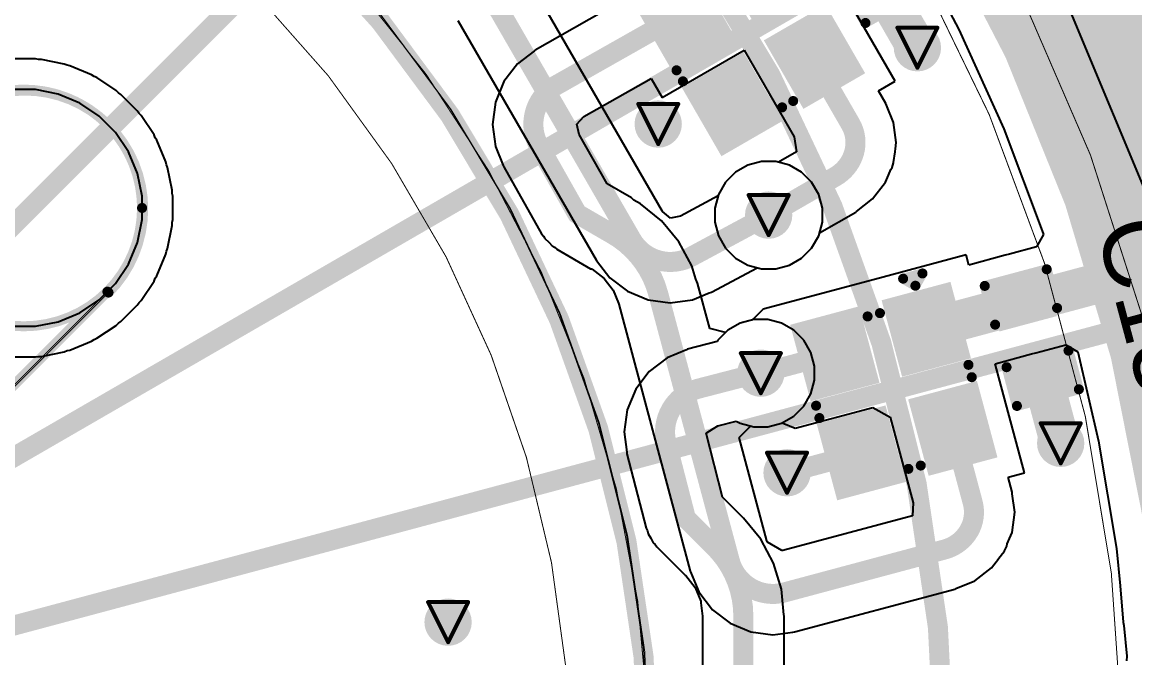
# Model space of a CAD drawing. Header units: inches. Extents: x -18 to 217, y -14 to 159.
# Drawn here: x 42.86 to 56.96, y 20.92 to 28.97 of the extents above; entities that cross this region are included whole.
import ezdxf

# ---------------------------------------------------------------- set-up
doc = ezdxf.new("R2010")
doc.units = ezdxf.units.IN
for name, color, linetype in [('Board Outline', 216, 'Continuous'), ('Bottom Layer', 5, 'Continuous'), ('Dimension', 6, 'Continuous'), ('Drill Drawing', 1, 'Continuous'), ('Fabrication', 76, 'Continuous'), ('Mechanical 4', 56, 'Continuous'), ('Multi-Layer', 9, 'Continuous'), ('Top Layer', 1, 'Continuous'), ('Top Overlay', 2, 'Continuous'), ('Top Paste', 8, 'Continuous'), ('Top Solder', 216, 'Continuous'), ('Via Holes', 16, 'Continuous')]:
    doc.layers.add(name, color=color, linetype=linetype)
doc.styles.add('Arial', font='', dxfattribs={"height": 0.2})
doc.styles.get('Arial').set_extended_font_data('Arial')

# ---------------------------------------------------------------- blocks, each defined once
blk = doc.blocks.new('SK6812_EC20_41')
at = {"layer": 'Top Layer'}
for points in [[(-1.04999917, 0.95000191), (-0.24999823, 0.95000191), (-0.24999823, 0.25000077), (-1.04999917, 0.25000077)], [(0.25000077, 0.95000191), (1.05000171, 0.95000191), (1.05000171, 0.25000077), (0.25000077, 0.25000077)], [(-1.04999917, -0.24999823), (-0.24999823, -0.24999823), (-0.24999823, -0.9499993699999999), (-1.04999917, -0.9499993699999999)], [(0.24999823, -0.24999823), (1.04999917, -0.24999823), (1.04999917, -0.9499993699999999), (0.24999823, -0.9499993699999999)]]:
    blk.add_hatch(color=1, dxfattribs=at).paths.add_polyline_path(points)
at = {"layer": 'Top Paste'}
for points in [[(-1.04999917, 0.95000191), (-0.24999823, 0.95000191), (-0.24999823, 0.25000077), (-1.04999917, 0.25000077)], [(0.25000077, 0.95000191), (1.05000171, 0.95000191), (1.05000171, 0.25000077), (0.25000077, 0.25000077)], [(-1.04999917, -0.24999823), (-0.24999823, -0.24999823), (-0.24999823, -0.9499993699999999), (-1.04999917, -0.9499993699999999)], [(0.24999823, -0.24999823), (1.04999917, -0.24999823), (1.04999917, -0.9499993699999999), (0.24999823, -0.9499993699999999)]]:
    blk.add_hatch(color=8, dxfattribs=at).paths.add_polyline_path(points)
at = {"layer": 'Top Solder'}
for points in [[(-1.15159917, 1.05160191), (-0.14839823, 1.05160191), (-0.14839823, 0.14840077), (-1.15159917, 0.14840077)], [(0.14840077, 1.05160191), (1.15160171, 1.05160191), (1.15160171, 0.14840077), (0.14840077, 0.14840077)], [(-1.15159917, -0.14839823), (-0.14839823, -0.14839823), (-0.14839823, -1.05159937), (-1.15159917, -1.05159937)], [(0.14839823, -0.14839823), (1.15159917, -0.14839823), (1.15159917, -1.05159937), (0.14839823, -1.05159937)]]:
    blk.add_hatch(color=216, dxfattribs=at).paths.add_polyline_path(points)
at = {"layer": 'Top Overlay', "const_width": 0.127}
for points in [[(0.0762, 1.00000562), (-0.085598, 1.00000054)], [(-0.99999546, 0.0762), (-1.00000054, -0.08560054)], [(0.999998, 0.0762), (0.999998, -0.08560308)], [(1.3462, -0.4826), (1.2192, -0.6096)], [(1.3462, -0.4826), (1.3462, -0.7366)], [(1.2192, -0.6096), (1.3462, -0.7366)], [(0.0762, -0.999998), (-0.08560308, -0.999998)]]:
    blk.add_lwpolyline(points, dxfattribs=at)
at = {"layer": 'Top Overlay', "const_width": 0.0635}
for points in [[(-0.117348, 1.00000054, 1), (-0.053848, 1.00000054, 1)], [(0.04445, 1.00000562, 1), (0.10795, 1.00000562, 1)], [(-1.03174546, 0.0762, 1), (-0.9682454599999999, 0.0762, 1)], [(0.968248, 0.0762, 1), (1.031748, 0.0762, 1)], [(-1.03175054, -0.08560054, 1), (-0.9682505399999999, -0.08560054, 1)], [(0.968248, -0.08560308, 1), (1.031748, -0.08560308, 1)], [(1.31445, -0.4826, 1), (1.37795, -0.4826, 1)], [(1.31445, -0.4826, 1), (1.37795, -0.4826, 1)], [(1.18745, -0.6096, 1), (1.25095, -0.6096, 1)], [(1.18745, -0.6096, 1), (1.25095, -0.6096, 1)], [(1.31445, -0.7366, 1), (1.37795, -0.7366, 1)], [(1.31445, -0.7366, 1), (1.37795, -0.7366, 1)], [(-0.11735308, -0.999998, 1), (-0.05385308, -0.999998, 1)], [(0.04445, -0.999998, 1), (0.10795, -0.999998, 1)]]:
    blk.add_lwpolyline(points, format="xyb", close=True, dxfattribs=at)
blk = doc.blocks.new('SK6812_EC20_42')
at = {"layer": 'Top Layer'}
for points in [[(-1.04999917, 0.95000191), (-0.24999823, 0.95000191), (-0.24999823, 0.25000077), (-1.04999917, 0.25000077)], [(0.25000077, 0.9499993699999999), (1.05000171, 0.9499993699999999), (1.05000171, 0.24999823), (0.25000077, 0.24999823)], [(-1.04999917, -0.24999823), (-0.24999823, -0.24999823), (-0.24999823, -0.9499993699999999), (-1.04999917, -0.9499993699999999)], [(0.25000077, -0.24999823), (1.05000171, -0.24999823), (1.05000171, -0.9499993699999999), (0.25000077, -0.9499993699999999)]]:
    blk.add_hatch(color=1, dxfattribs=at).paths.add_polyline_path(points)
at = {"layer": 'Top Paste'}
for points in [[(-1.04999917, 0.95000191), (-0.24999823, 0.95000191), (-0.24999823, 0.25000077), (-1.04999917, 0.25000077)], [(0.25000077, 0.9499993699999999), (1.05000171, 0.9499993699999999), (1.05000171, 0.24999823), (0.25000077, 0.24999823)], [(-1.04999917, -0.24999823), (-0.24999823, -0.24999823), (-0.24999823, -0.9499993699999999), (-1.04999917, -0.9499993699999999)], [(0.25000077, -0.24999823), (1.05000171, -0.24999823), (1.05000171, -0.9499993699999999), (0.25000077, -0.9499993699999999)]]:
    blk.add_hatch(color=8, dxfattribs=at).paths.add_polyline_path(points)
at = {"layer": 'Top Solder'}
for points in [[(-1.15159917, 1.05160191), (-0.14839823, 1.05160191), (-0.14839823, 0.14840077), (-1.15159917, 0.14840077)], [(0.14840077, 1.05159937), (1.15160171, 1.05159937), (1.15160171, 0.14839823), (0.14840077, 0.14839823)], [(-1.15159917, -0.14839823), (-0.14839823, -0.14839823), (-0.14839823, -1.05159937), (-1.15159917, -1.05159937)], [(0.14840077, -0.14839823), (1.15160171, -0.14839823), (1.15160171, -1.05159937), (0.14840077, -1.05159937)]]:
    blk.add_hatch(color=216, dxfattribs=at).paths.add_polyline_path(points)
at = {"layer": 'Top Overlay', "const_width": 0.127}
for points in [[(0.0762, 1.00000054), (-0.085598, 1.00000054)], [(-0.999998, 0.0762), (-0.999998, -0.08560054)], [(0.999998, 0.0762), (0.999998, -0.08560054)], [(1.3462, -0.4826), (1.2192, -0.6096)], [(1.3462, -0.4826), (1.3462, -0.7365974599999999)], [(1.2192, -0.6096), (1.3462, -0.7365974599999999)], [(0.0762, -0.999998), (-0.08560054, -0.999998)]]:
    blk.add_lwpolyline(points, dxfattribs=at)
at = {"layer": 'Top Overlay', "const_width": 0.0635}
for points in [[(-0.117348, 1.00000054, 1), (-0.053848, 1.00000054, 1)], [(0.04445, 1.00000054, 1), (0.10795, 1.00000054, 1)], [(-1.031748, 0.0762, 1), (-0.968248, 0.0762, 1)], [(0.968248, 0.0762, 1), (1.031748, 0.0762, 1)], [(-1.031748, -0.08560054, 1), (-0.968248, -0.08560054, 1)], [(0.968248, -0.08560054, 1), (1.031748, -0.08560054, 1)], [(1.31445, -0.4826, 1), (1.37795, -0.4826, 1)], [(1.31445, -0.4826, 1), (1.37795, -0.4826, 1)], [(1.18745, -0.6096, 1), (1.25095, -0.6096, 1)], [(1.18745, -0.6096, 1), (1.25095, -0.6096, 1)], [(1.31445, -0.7365974599999999, 1), (1.37795, -0.7365974599999999, 1)], [(1.31445, -0.7365974599999999, 1), (1.37795, -0.7365974599999999, 1)], [(-0.11735054, -0.999998, 1), (-0.05385054, -0.999998, 1)], [(0.04445, -0.999998, 1), (0.10795, -0.999998, 1)]]:
    blk.add_lwpolyline(points, format="xyb", close=True, dxfattribs=at)
blk = doc.blocks.new('C___0402_79')
at = {"layer": 'Top Layer'}
for points in [[(-0.6985050799999999, -0.31749746), (-0.6985050799999999, 0.31750254), (-0.2413050799999999, 0.31750254), (-0.24130508, -0.31749746)], [(0.24129746, -0.3175), (0.24129746, 0.3175), (0.69849746, 0.3175), (0.69849746, -0.3175)]]:
    blk.add_hatch(color=1, dxfattribs=at).paths.add_polyline_path(points)
at = {"layer": 'Top Paste'}
for points in [[(-0.6985050799999999, -0.31749746), (-0.6985050799999999, 0.31750254), (-0.2413050799999999, 0.31750254), (-0.24130508, -0.31749746)], [(0.24129746, -0.3175), (0.24129746, 0.3175), (0.69849746, 0.3175), (0.69849746, -0.3175)]]:
    blk.add_hatch(color=8, dxfattribs=at).paths.add_polyline_path(points)
at = {"layer": 'Top Solder'}
for points in [[(-0.75850496, -0.37749734), (-0.75850496, 0.37750242), (-0.1813051999999999, 0.37750242), (-0.1813052, -0.37749734)], [(0.18129758, -0.37749988), (0.18129758, 0.37749988), (0.7584973399999999, 0.37749988), (0.7584973399999999, -0.37749988)]]:
    blk.add_hatch(color=216, dxfattribs=at).paths.add_polyline_path(points)
at = {"layer": 'Top Overlay', "const_width": 0.127}
for points in [[(-0.78740254, 0.40640508), (-0.78740254, -0.4064)], [(-0.27940508, 0.40640254), (-0.78740254, 0.40640508)], [(0.78739746, 0.4064), (0.27939746, 0.40640254)], [(0.78739746, 0.4064), (0.78739492, -0.4064)], [(-0.2794, -0.40640254), (-0.78740254, -0.4064)], [(0.78739492, -0.4064), (0.27940254, -0.4064)]]:
    blk.add_lwpolyline(points, dxfattribs=at)
at = {"layer": 'Top Overlay', "const_width": 0.0635}
for points in [[(-0.8191525399999998, 0.40640508, 1), (-0.75565254, 0.40640508, 1)], [(-0.8191525399999998, 0.40640508, 1), (-0.75565254, 0.40640508, 1)], [(-0.31115508, 0.40640254, 1), (-0.24765508, 0.40640254, 1)], [(0.24764746, 0.40640254, 1), (0.31114746, 0.40640254, 1)], [(0.7556474599999999, 0.4064, 1), (0.8191474599999999, 0.4064, 1)], [(0.7556474599999999, 0.4064, 1), (0.8191474599999999, 0.4064, 1)], [(-0.8191525399999998, -0.4064, 1), (-0.75565254, -0.4064, 1)], [(-0.8191525399999998, -0.4064, 1), (-0.75565254, -0.4064, 1)], [(-0.31115, -0.40640254, 1), (-0.24765, -0.40640254, 1)], [(0.24765254, -0.4064, 1), (0.31115254, -0.4064, 1)], [(0.7556449199999999, -0.4064, 1), (0.81914492, -0.4064, 1)], [(0.7556449199999999, -0.4064, 1), (0.81914492, -0.4064, 1)]]:
    blk.add_lwpolyline(points, format="xyb", close=True, dxfattribs=at)
blk = doc.blocks.new('C___0402_80')
at = {"layer": 'Top Layer'}
for points in [[(-0.6985, -0.3175), (-0.6985, 0.3175), (-0.2412999999999999, 0.3175), (-0.2413, -0.3175)], [(0.2412999999999999, -0.3175), (0.2413, 0.3175), (0.6985, 0.3175), (0.6985, -0.3175)]]:
    blk.add_hatch(color=1, dxfattribs=at).paths.add_polyline_path(points)
at = {"layer": 'Top Paste'}
for points in [[(-0.6985, -0.3175), (-0.6985, 0.3175), (-0.2412999999999999, 0.3175), (-0.2413, -0.3175)], [(0.2412999999999999, -0.3175), (0.2413, 0.3175), (0.6985, 0.3175), (0.6985, -0.3175)]]:
    blk.add_hatch(color=8, dxfattribs=at).paths.add_polyline_path(points)
at = {"layer": 'Top Solder'}
for points in [[(-0.7584998799999999, -0.37749988), (-0.7584998799999999, 0.37749988), (-0.18130012, 0.37749988), (-0.18130012, -0.37749988)], [(0.18130012, -0.37749988), (0.18130012, 0.37749988), (0.7584998799999999, 0.37749988), (0.7584998799999999, -0.37749988)]]:
    blk.add_hatch(color=216, dxfattribs=at).paths.add_polyline_path(points)
at = {"layer": 'Top Overlay', "const_width": 0.127}
for points in [[(-0.78739492, 0.40640254), (-0.78740254, -0.40640508)], [(-0.2794, 0.40639746), (-0.78739492, 0.40640254)], [(0.7874, 0.40639492), (0.27939746, 0.40639492)], [(0.7874, 0.40639492), (0.7874, -0.4064)], [(-0.27940254, -0.40640254), (-0.78740254, -0.40640508)], [(0.7874, -0.4064), (0.27940254, -0.40640254)]]:
    blk.add_lwpolyline(points, dxfattribs=at)
at = {"layer": 'Top Overlay', "const_width": 0.0635}
for points in [[(-0.81914492, 0.40640254, 1), (-0.7556449199999999, 0.40640254, 1)], [(-0.81914492, 0.40640254, 1), (-0.7556449199999999, 0.40640254, 1)], [(-0.31115, 0.40639746, 1), (-0.24765, 0.40639746, 1)], [(0.24764746, 0.40639492, 1), (0.31114746, 0.40639492, 1)], [(0.7556499999999999, 0.40639492, 1), (0.8191499999999999, 0.40639492, 1)], [(0.7556499999999999, 0.40639492, 1), (0.8191499999999999, 0.40639492, 1)], [(-0.8191525399999998, -0.40640508, 1), (-0.75565254, -0.40640508, 1)], [(-0.8191525399999998, -0.40640508, 1), (-0.75565254, -0.40640508, 1)], [(-0.31115254, -0.40640254, 1), (-0.24765254, -0.40640254, 1)], [(0.24765254, -0.40640254, 1), (0.31115254, -0.40640254, 1)], [(0.7556499999999999, -0.4064, 1), (0.8191499999999999, -0.4064, 1)], [(0.7556499999999999, -0.4064, 1), (0.8191499999999999, -0.4064, 1)]]:
    blk.add_lwpolyline(points, format="xyb", close=True, dxfattribs=at)

msp = doc.modelspace()

# ---------------------------------------------------------------- hatches: boundary and pattern name
at = {"layer": 'Bottom Layer'}
h = msp.add_hatch(color=5, dxfattribs=at)
edge = h.paths.add_edge_path()
edge.add_arc((54.21000333999999, 28.65172578), 0.2999994, 0, 360)
h = msp.add_hatch(color=5, dxfattribs=at)
edge = h.paths.add_edge_path()
edge.add_arc((50.92434824, 27.68463348), 0.2999994, 0, 360)
h = msp.add_hatch(color=5, dxfattribs=at)
edge = h.paths.add_edge_path()
edge.add_arc((52.32421081999999, 26.53035588), 0.2999994, 0, 360)
h = msp.add_hatch(color=5, dxfattribs=at)
edge = h.paths.add_edge_path()
edge.add_arc((52.22527528, 24.526875), 0.2999994, 0, 360)
h = msp.add_hatch(color=5, dxfattribs=at)
edge = h.paths.add_edge_path()
edge.add_arc((56.02609571999999, 23.63796898), 0.2999994, 0, 360)
h = msp.add_hatch(color=5, dxfattribs=at)
edge = h.paths.add_edge_path()
edge.add_arc((52.5576419, 23.2644061), 0.2999994, 0, 360)
h = msp.add_hatch(color=5, dxfattribs=at)
edge = h.paths.add_edge_path()
edge.add_arc((48.26100076, 21.37123742), 0.2999994, 0, 360)
at = {"layer": 'Top Layer'}
h = msp.add_hatch(color=1, dxfattribs=at)
edge = h.paths.add_edge_path()
edge.add_arc((54.21000333999999, 28.65172578), 0.2999994, 0, 360)
h = msp.add_hatch(color=1, dxfattribs=at)
edge = h.paths.add_edge_path()
edge.add_arc((50.92434824, 27.68463348), 0.2999994, 0, 360)
h = msp.add_hatch(color=1, dxfattribs=at)
edge = h.paths.add_edge_path()
edge.add_arc((52.32421081999999, 26.53035588), 0.2999994, 0, 360)
h = msp.add_hatch(color=1, dxfattribs=at)
edge = h.paths.add_edge_path()
edge.add_arc((52.22527528, 24.526875), 0.2999994, 0, 360)
h = msp.add_hatch(color=1, dxfattribs=at)
edge = h.paths.add_edge_path()
edge.add_arc((56.02609571999999, 23.63796898), 0.2999994, 0, 360)
h = msp.add_hatch(color=1, dxfattribs=at)
edge = h.paths.add_edge_path()
edge.add_arc((52.5576419, 23.2644061), 0.2999994, 0, 360)
h = msp.add_hatch(color=1, dxfattribs=at)
edge = h.paths.add_edge_path()
edge.add_arc((48.26100076, 21.37123742), 0.2999994, 0, 360)
at = {"layer": 'Via Holes'}
h = msp.add_hatch(color=7, dxfattribs=at)
edge = h.paths.add_edge_path()
edge.add_arc((54.21000333999999, 28.65172578), 0.1499997, 0, 360)
h = msp.add_hatch(color=7, dxfattribs=at)
edge = h.paths.add_edge_path()
edge.add_arc((50.92434824, 27.68463348), 0.1499997, 0, 360)
h = msp.add_hatch(color=7, dxfattribs=at)
edge = h.paths.add_edge_path()
edge.add_arc((52.32421081999999, 26.53035588), 0.1499997, 0, 360)
h = msp.add_hatch(color=7, dxfattribs=at)
edge = h.paths.add_edge_path()
edge.add_arc((52.22527528, 24.526875), 0.1499997, 0, 360)
h = msp.add_hatch(color=7, dxfattribs=at)
edge = h.paths.add_edge_path()
edge.add_arc((56.02609571999999, 23.63796898), 0.1499997, 0, 360)
h = msp.add_hatch(color=7, dxfattribs=at)
edge = h.paths.add_edge_path()
edge.add_arc((52.5576419, 23.2644061), 0.1499997, 0, 360)
h = msp.add_hatch(color=7, dxfattribs=at)
edge = h.paths.add_edge_path()
edge.add_arc((48.26100076, 21.37123742), 0.1499997, 0, 360)

# ---------------------------------------------------------------- linework, layer by layer
at = {"layer": 'Board Outline'}
for points, const_width in [([(44.38207277999999, 26.62102118, 1), (41.38207369999999, 26.62102118, 1)], 0.127), ([(44.35032278, 26.62102118, 1), (44.41382278, 26.62102118, 1)], 0.0635)]:
    msp.add_lwpolyline(points, format="xyb", close=True, dxfattribs=dict(at, const_width=const_width))
at = {"layer": 'Bottom Layer'}
for p, q in [((50.9787398, 26.57708934), (49.28217982, 29.51561026)), ((48.38506198, 28.99765854), (50.13777882, 25.9618734)), ((43.0298098, 28.50948578), (42.73433413999999, 28.50948578)), ((43.0673383, 28.50202072), (43.0298098, 28.50948578)), ((43.10559832, 28.50202072), (43.0673383, 28.50202072)), ((43.395392, 28.44437542), (43.10559832, 28.50202072)), ((43.43073864, 28.42973486), (43.395392, 28.44437542)), ((43.4682646, 28.4222698), (43.43073864, 28.42973486)), ((43.74124602, 28.30919662), (43.4682646, 28.4222698)), ((43.77305952, 28.28793936), (43.74124602, 28.30919662)), ((43.80840616, 28.2732988), (43.77305952, 28.28793936)), ((44.05408512, 28.10914113999999), (43.80840616, 28.2732988)), ((44.08113866, 28.0820876), (44.05408512, 28.10914113999999)), ((44.11295215999999, 28.06083034), (44.08113866, 28.0820876)), ((44.32188494, 27.8519001), (44.11295215999999, 28.06083034)), ((44.34314474, 27.82008152), (44.32188494, 27.8519001)), ((44.3701932, 27.79303306), (44.34314474, 27.82008152)), ((44.53435086, 27.5473541), (44.3701932, 27.79303306)), ((44.54899142, 27.51200746), (44.53435086, 27.5473541)), ((44.57024867999999, 27.48019396), (44.54899142, 27.51200746)), ((44.68332186, 27.20721254), (44.57024867999999, 27.48019396)), ((44.69078438, 27.16969166), (44.68332186, 27.20721254)), ((44.70542748, 27.13434248), (44.69078438, 27.16969166)), ((44.76307278, 26.84454626), (44.70542748, 27.13434248)), ((52.06135384, 27.16494694), (51.90606585999999, 27.07529256)), ((52.23455644, 27.21135528), (52.06135384, 27.16494694)), ((52.4138652, 27.21135528), (52.23455644, 27.21135528)), ((52.5870678, 27.16494694), (52.4138652, 27.21135528)), ((52.74235577999999, 27.07529256), (52.5870678, 27.16494694)), ((51.77927413999999, 26.94850084), (51.68961976, 26.79321286)), ((51.90606585999999, 27.07529256), (51.77927413999999, 26.94850084)), ((52.8691475, 26.94850084), (52.74235577999999, 27.07529256)), ((52.95880188, 26.79321286), (52.8691475, 26.94850084)), ((44.76307278, 26.80628624), (44.76307278, 26.84454626)), ((44.77053784, 26.76875774), (44.76307278, 26.80628624)), ((44.77053784, 26.47328208), (44.77053784, 26.76875774)), ((51.6846566, 26.77469118), (51.20657272, 26.51780066)), ((51.68961976, 26.79321286), (51.6846566, 26.77469118)), ((53.00521022, 26.62001026), (52.95880188, 26.79321286)), ((51.08152344, 26.49015276), (50.9787398, 26.57708934)), ((51.20657272, 26.51780066), (51.08152344, 26.49015276)), ((53.00521022, 26.4407015), (53.00521022, 26.62001026)), ((44.70542748, 26.10769988), (44.76307278, 26.39749356)), ((44.76307278, 26.43575358), (44.77053784, 26.47328208)), ((44.76307278, 26.39749356), (44.76307278, 26.43575358)), ((52.95880188, 26.2674989), (53.00521022, 26.4407015)), ((52.8691475, 26.11221092), (52.95880188, 26.2674989)), ((44.69078692, 26.07235323999999), (44.70542748, 26.10769988)), ((52.74235577999999, 25.9854192), (52.8691475, 26.11221092)), ((44.57024867999999, 25.76184586), (44.68332186, 26.03482728)), ((44.68332186, 26.03482728), (44.69078692, 26.07235323999999)), ((50.13777882, 25.9618734), (50.1434862, 25.95536591999999)), ((50.1434862, 25.95536591999999), (50.31102206, 25.73703006)), ((52.5870678, 25.89576482), (52.74235577999999, 25.9854192)), ((51.60044036, 25.55345918), (52.17887964000001, 25.8642739)), ((52.17887964000001, 25.8642739), (52.23455644, 25.84935648)), ((52.23455644, 25.84935648), (52.4138652, 25.84935648)), ((52.4138652, 25.84935648), (52.5870678, 25.89576482)), ((44.3701932, 25.44900676), (44.53435086, 25.69468572)), ((44.53435086, 25.69468572), (44.54899142, 25.73003236)), ((44.54899142, 25.73003236), (44.57024867999999, 25.76184586)), ((50.31102206, 25.73703006), (50.53551742, 25.56476726)), ((50.53551742, 25.56476726), (50.79694946, 25.4564769)), ((51.3580507, 25.4564769), (51.5688961, 25.5438148)), ((51.5688961, 25.5438148), (51.60044036, 25.55345918)), ((44.11295215999999, 25.18120694), (44.3218824, 25.39013972)), ((44.3218824, 25.39013972), (44.34313966, 25.42195322)), ((44.34313966, 25.42195322), (44.3701932, 25.44900676)), ((50.79694946, 25.4564769), (51.07750007999999, 25.41954276)), ((51.07750007999999, 25.41954276), (51.3580507, 25.4564769)), ((43.80840616, 24.96874102), (44.05408512, 25.13289868)), ((44.05408512, 25.13289868), (44.08113357999999, 25.15994714)), ((44.08113357999999, 25.15994714), (44.11295215999999, 25.18120694)), ((51.9624183, 25.16146606), (51.80713032, 25.07181168)), ((52.13562089999999, 25.2078744), (51.9624183, 25.16146606)), ((52.31492966, 25.2078744), (52.13562089999999, 25.2078744)), ((52.48813226, 25.16146606), (52.31492966, 25.2078744)), ((52.64342024, 25.07181168), (52.48813226, 25.16146606)), ((43.77305952, 24.95410046), (43.80840616, 24.96874102)), ((51.80713032, 25.07181168), (51.6803386, 24.94501996)), ((52.77021196, 24.94501996), (52.64342024, 25.07181168)), ((43.4307361, 24.81230496), (43.4682646, 24.81977002)), ((43.4682646, 24.81977002), (43.74124602, 24.9328432)), ((43.74124602, 24.9328432), (43.77305952, 24.95410046)), ((51.28489616, 24.82494908), (51.03631144, 24.72198256)), ((51.29611534, 24.83035928), (51.28489616, 24.82494908)), ((51.66996524, 24.927052), (51.29611534, 24.83035928)), ((51.6803386, 24.94501996), (51.66996524, 24.927052)), ((52.85986634, 24.78973198), (52.77021196, 24.94501996)), ((42.73433413999999, 24.73255658), (43.0298098, 24.73255658)), ((43.0298098, 24.73255658), (43.0673383, 24.74002164)), ((43.0673383, 24.74002164), (43.10559324, 24.74002164)), ((43.10559324, 24.74002164), (43.39538946, 24.7976644)), ((43.39538946, 24.7976644), (43.4307361, 24.81230496)), ((51.03631144, 24.72198256), (50.81159256, 24.54954958)), ((52.90627468, 24.61652938), (52.85986634, 24.78973198)), ((50.81159256, 24.54954958), (50.63915958, 24.3248307)), ((52.90627468, 24.43722062), (52.90627468, 24.61652938)), ((52.85986634, 24.26401802), (52.90627468, 24.43722062)), ((50.63915958, 24.3248307), (50.53076507999999, 24.06313958)), ((52.77021196, 24.10873004), (52.85986634, 24.26401802)), ((50.53076507999999, 24.06313958), (50.49379284, 23.78230956)), ((52.48813226, 23.89228394), (52.64342024, 23.98193832)), ((52.64342024, 23.98193832), (52.77021196, 24.10873004)), ((51.62651346, 23.82657414), (51.682269, 23.86024184)), ((51.682269, 23.86024184), (51.91407447999999, 23.920196)), ((51.91407447999999, 23.920196), (51.9624183, 23.89228394)), ((51.9624183, 23.89228394), (52.13562089999999, 23.8458756)), ((52.13562089999999, 23.8458756), (52.31492966, 23.8458756)), ((52.31492966, 23.8458756), (52.48813226, 23.89228394)), ((50.49379284, 23.78230956), (50.52768914, 23.524845)), ((51.53176129999999, 23.76549476), (51.62651346, 23.82657414)), ((51.74052644, 22.95643364), (51.53176129999999, 23.76549476)), ((50.52768914, 23.524845), (50.52871022, 23.50667638)), ((50.52871022, 23.50667638), (50.7727966, 22.56073974)), ((51.99051324, 22.70643414), (51.74052644, 22.95643364)), ((51.99717058, 22.69646972), (51.99051324, 22.70643414)), ((52.00546876, 22.68965998), (51.99717058, 22.69646972)), ((52.22391638, 22.42347814), (52.00546876, 22.68965998)), ((50.7727966, 22.56073974), (50.78866144, 22.52780356)), ((50.78866144, 22.52780356), (50.79579122, 22.49195146)), ((50.79579122, 22.49195146), (50.83212083999999, 22.43757514)), ((50.83212083999999, 22.43757514), (50.86049772000001, 22.37866492)), ((52.38624015999999, 22.11979574), (52.22391638, 22.42347814)), ((50.86049772000001, 22.37866492), (50.88775446, 22.3543114)), ((50.88775446, 22.3543114), (50.9080643, 22.32391268)), ((50.9080643, 22.32391268), (51.25799755999999, 21.97396164)), ((52.48619678, 21.790279), (52.38624015999999, 22.11979574)), ((51.25799755999999, 21.97396164), (51.26691803999999, 21.96800026)), ((51.26691803999999, 21.96800026), (51.27647605999999, 21.96066728)), ((51.27647605999999, 21.96066728), (51.39178697999999, 21.81039326)), ((51.39178697999999, 21.81039326), (51.46427349999999, 21.63539234)), ((52.51848271999999, 21.46247422), (52.48619678, 21.790279)), ((51.46427349999999, 21.63539234), (51.46662554, 21.61752344)), ((51.46662554, 21.61752344), (51.48553838, 21.44758728)), ((51.48553838, 21.44758728), (51.48554092, 21.2698457)), ((52.52144436, 21.44758474), (52.51848271999999, 21.46247422)), ((52.52143928, 18.11909508), (52.52144436, 21.44758474)), ((51.48554092, 21.2698457), (51.48553583999999, 17.94216884))]:
    msp.add_line(p, q, dxfattribs=at)
at = {"layer": 'Bottom Layer', "const_width": 0.254}
for points in [[(48.8336209, 29.2566344), (50.58633774, 26.22084926)], [(51.35527702, 26.0097143), (52.32421081999999, 26.53035588)], [(51.42581028, 24.3289074), (52.22314167999999, 24.53513)], [(51.03023576, 23.63608684), (51.27432214, 22.6901502)], [(51.27432214, 22.6901502), (51.6242554, 22.34019662)], [(52.00348756, 17.94216884), (52.00349264, 21.44758474)]]:
    msp.add_lwpolyline(points, dxfattribs=at)
at = {"layer": 'Bottom Layer', "const_width": 0.127}
for points in [[(52.26071081999999, 26.53035588, 1), (52.38771082, 26.53035588, 1)], [(50.52283265999999, 26.22085434, 1), (50.64983266, 26.22085434, 1)], [(50.52283774, 26.22084926, 1), (50.64983774, 26.22084926, 1)], [(51.29177702, 26.0097143, 1), (51.41877701999999, 26.0097143, 1)], [(51.29184051999999, 26.0096, 1), (51.41884052, 26.0096, 1)], [(52.15964167999999, 24.53513, 1), (52.28664168, 24.53513, 1)], [(51.36226455999999, 24.32904202, 1), (51.48926456, 24.32904202, 1)], [(51.36231028, 24.3289074, 1), (51.48931028, 24.3289074, 1)], [(50.96673068, 23.6360843, 1), (51.09373068, 23.6360843, 1)], [(50.96673575999999, 23.63608684, 1), (51.09373576, 23.63608684, 1)], [(51.21082214, 22.6901502, 1), (51.33782214, 22.6901502, 1)], [(51.21082214, 22.6901502, 1), (51.33782214, 22.6901502, 1)], [(51.5607554, 22.34019662, 1), (51.68775539999999, 22.34019662, 1)], [(51.56076048, 22.34019916, 1), (51.68776048, 22.34019916, 1)], [(51.93999009999999, 21.44759236, 1), (52.0669901, 21.44759236, 1)], [(51.93999264, 21.44758474, 1), (52.06699264, 21.44758474, 1)]]:
    msp.add_lwpolyline(points, format="xyb", close=True, dxfattribs=at)
at = {"layer": 'Bottom Layer', "const_width": 0.254}
for points in [[(51.35534052000001, 26.0096, -0.4113535420624391), (50.58633266, 26.22085434)], [(51.03023068, 23.6360843, -0.4105589686091918), (51.42576456, 24.32904202)], [(51.62426048, 22.34019916, -0.2036222772454965), (52.0034901, 21.44759236)]]:
    msp.add_lwpolyline(points, format="xyb", dxfattribs=at)
at = {"layer": 'Dimension', "const_width": 0.254}
for points in [[(58.31000022, 19.46699942, 1), (13.30999878, 19.46699942, 1)], [(54.56033537999999, 19.46692576, 1), (17.06033418, 19.46692576, 1)]]:
    msp.add_lwpolyline(points, format="xyb", close=True, dxfattribs=at)
for points in [[(16.6536624, 0.30733746), (52.71610741999999, 36.36978248)], [(11.51100568, 5.39999936), (60.30564265999999, 33.60929524)], [(11.03047832, 12.82730226), (59.3267673, 25.76825935999999)]]:
    msp.add_lwpolyline(points, dxfattribs=at)
at = {"layer": 'Drill Drawing', "const_width": 0.0508}
for points in [[(53.95600334, 28.90572578), (54.46400334, 28.90572578)], [(53.95600334, 28.90572578), (54.21000333999999, 28.39772578)], [(54.21000333999999, 28.39772578), (54.46400334, 28.90572578)], [(50.67034824, 27.93863348), (51.17834824, 27.93863348)], [(50.67034824, 27.93863348), (50.92434824, 27.43063348)], [(50.92434824, 27.43063348), (51.17834824, 27.93863348)], [(52.07021082, 26.78435588), (52.57821082, 26.78435588)], [(52.07021082, 26.78435588), (52.32421081999999, 26.27635588)], [(52.32421081999999, 26.27635588), (52.57821082, 26.78435588)], [(51.97127528, 24.780875), (52.47927528, 24.780875)], [(51.97127528, 24.780875), (52.22527528, 24.272875)], [(52.22527528, 24.272875), (52.47927528, 24.780875)], [(55.77209572, 23.89196898), (56.28009572, 23.89196898)], [(55.77209572, 23.89196898), (56.02609571999999, 23.38396898)], [(56.02609571999999, 23.38396898), (56.28009572, 23.89196898)], [(52.3036419, 23.5184061), (52.8116419, 23.5184061)], [(52.3036419, 23.5184061), (52.5576419, 23.0104061)], [(52.5576419, 23.0104061), (52.8116419, 23.5184061)], [(48.00700076, 21.62523742), (48.51500076, 21.62523742)], [(48.00700076, 21.62523742), (48.26100076, 21.11723742)], [(48.26100076, 21.11723742), (48.51500076, 21.62523742)]]:
    msp.add_lwpolyline(points, dxfattribs=at)
at = {"layer": 'Drill Drawing', "const_width": 0.0254}
for points in [[(53.94330333999999, 28.90572578, 1), (53.96870333999999, 28.90572578, 1)], [(53.94330333999999, 28.90572578, 1), (53.96870333999999, 28.90572578, 1)], [(54.45130334, 28.90572578, 1), (54.47670333999999, 28.90572578, 1)], [(54.45130334, 28.90572578, 1), (54.47670333999999, 28.90572578, 1)], [(54.19730334, 28.39772578, 1), (54.22270334, 28.39772578, 1)], [(54.19730334, 28.39772578, 1), (54.22270334, 28.39772578, 1)], [(50.65764824, 27.93863348, 1), (50.68304824, 27.93863348, 1)], [(50.65764824, 27.93863348, 1), (50.68304824, 27.93863348, 1)], [(51.16564824, 27.93863348, 1), (51.19104824, 27.93863348, 1)], [(51.16564824, 27.93863348, 1), (51.19104824, 27.93863348, 1)], [(50.91164824, 27.43063348, 1), (50.93704824, 27.43063348, 1)], [(50.91164824, 27.43063348, 1), (50.93704824, 27.43063348, 1)], [(52.05751081999999, 26.78435588, 1), (52.08291082, 26.78435588, 1)], [(52.05751081999999, 26.78435588, 1), (52.08291082, 26.78435588, 1)], [(52.56551081999999, 26.78435588, 1), (52.59091082, 26.78435588, 1)], [(52.56551081999999, 26.78435588, 1), (52.59091082, 26.78435588, 1)], [(52.31151082, 26.27635588, 1), (52.33691081999999, 26.27635588, 1)], [(52.31151082, 26.27635588, 1), (52.33691081999999, 26.27635588, 1)], [(51.95857528, 24.780875, 1), (51.98397528, 24.780875, 1)], [(51.95857528, 24.780875, 1), (51.98397528, 24.780875, 1)], [(52.46657528, 24.780875, 1), (52.49197528, 24.780875, 1)], [(52.46657528, 24.780875, 1), (52.49197528, 24.780875, 1)], [(52.21257527999999, 24.272875, 1), (52.23797528, 24.272875, 1)], [(52.21257527999999, 24.272875, 1), (52.23797528, 24.272875, 1)], [(55.75939571999999, 23.89196898, 1), (55.78479572000001, 23.89196898, 1)], [(55.75939571999999, 23.89196898, 1), (55.78479572000001, 23.89196898, 1)], [(56.26739572, 23.89196898, 1), (56.29279572, 23.89196898, 1)], [(56.26739572, 23.89196898, 1), (56.29279572, 23.89196898, 1)], [(52.2909419, 23.5184061, 1), (52.3163419, 23.5184061, 1)], [(52.2909419, 23.5184061, 1), (52.3163419, 23.5184061, 1)], [(52.79894189999999, 23.5184061, 1), (52.8243419, 23.5184061, 1)], [(52.79894189999999, 23.5184061, 1), (52.8243419, 23.5184061, 1)], [(56.01339572, 23.38396898, 1), (56.03879572, 23.38396898, 1)], [(56.01339572, 23.38396898, 1), (56.03879572, 23.38396898, 1)], [(52.5449419, 23.0104061, 1), (52.5703419, 23.0104061, 1)], [(52.5449419, 23.0104061, 1), (52.5703419, 23.0104061, 1)], [(47.99430076, 21.62523742, 1), (48.01970076, 21.62523742, 1)], [(47.99430076, 21.62523742, 1), (48.01970076, 21.62523742, 1)], [(48.50230076, 21.62523742, 1), (48.52770075999999, 21.62523742, 1)], [(48.50230076, 21.62523742, 1), (48.52770075999999, 21.62523742, 1)], [(48.24830076, 21.11723742, 1), (48.27370076, 21.11723742, 1)], [(48.24830076, 21.11723742, 1), (48.27370076, 21.11723742, 1)]]:
    msp.add_lwpolyline(points, format="xyb", close=True, dxfattribs=at)
at = {"layer": 'Fabrication'}
for points, const_width in [([(53.19354867999999, 31.33267292, -1.167099627659095), (15.6750893, 13.58702642)], 0.0127), ([(53.19354867999999, 31.33267292, -1.167099627659095), (15.6750893, 13.58702642)], 0.0127), ([(53.19354867999999, 31.33267292, -1.167099627659095), (15.6750893, 13.58702642)], 0.0127), ([(53.19354867999999, 31.33267292, -1.167099627659095), (15.6750893, 13.58702642)], 0.0127), ([(54.51114574, 31.13829434, -1.205705075990638), (14.17744688, 15.54997652)], 0.0127), ([(54.51114574, 31.13829434, -1.205705075990638), (14.17744688, 15.54997652)], 0.0127), ([(46.06760662, 30.49484122, -1.25098555056393), (21.84603454, 14.07376662)], 0.0127), ([(46.06760662, 30.49484122, -1.25098555056393), (21.84603454, 14.07376662)], 0.0127), ([(46.06760662, 30.49484122, -1.25098555056393), (21.84603454, 14.07376662)], 0.0127), ([(46.06760662, 30.49484122, -1.25098555056393), (21.84603454, 14.07376662)], 0.0127), ([(44.83044628, 30.25690164, -1.342702750343207), (22.3943037, 15.54997652)], 0.0127), ([(41.82141241999999, 27.681682, -0.9999999999999999), (43.94273406, 25.56036036)], 0.127), ([(41.82141241999999, 27.681682, -0.9999999999999999), (43.94273406, 25.56036036)], 0.127), ([(41.82141241999999, 27.681682, -0.9999999999999999), (43.94273406, 25.56036036)], 0.127), ([(41.82141241999999, 27.681682, -0.9999999999999999), (43.94273406, 25.56036036)], 0.127), ([(41.8352097, 27.6702139, -0.9999999999999999), (43.95653134, 25.54889226)], 0.127)]:
    msp.add_lwpolyline(points, format="xyb", dxfattribs=dict(at, const_width=const_width))
for points, const_width in [([(36.87166616, 18.48929246), (43.94273406, 25.56036036)], 0.0127), ([(36.87166616, 18.48929246), (43.94273406, 25.56036036)], 0.0127), ([(36.88546344, 18.47782436), (43.95653134, 25.54889226)], 0.0127), ([(36.88546344, 18.47782436), (43.95653134, 25.54889226)], 0.0127), ([(39.31100596, 20.92863226), (43.94273406, 25.56036036)], 0.127), ([(39.31100596, 20.92863226), (43.94273406, 25.56036036)], 0.127)]:
    msp.add_lwpolyline(points, dxfattribs=dict(at, const_width=const_width))
for points, const_width in [([(43.91098406, 25.56036036, 1), (43.97448405999999, 25.56036036, 1)], 0.0635), ([(43.91098406, 25.56036036, 1), (43.97448405999999, 25.56036036, 1)], 0.0635), ([(43.91098406, 25.56036036, 1), (43.97448405999999, 25.56036036, 1)], 0.0635), ([(43.91098406, 25.56036036, 1), (43.97448405999999, 25.56036036, 1)], 0.0635), ([(43.91098406, 25.56036036, 1), (43.97448405999999, 25.56036036, 1)], 0.0635), ([(43.91098406, 25.56036036, 1), (43.97448405999999, 25.56036036, 1)], 0.0635), ([(43.92478134, 25.54889226, 1), (43.98828134, 25.54889226, 1)], 0.0635), ([(43.93955906, 25.56036036, 1), (43.94590906, 25.56036036, 1)], 0.00635), ([(43.93955906, 25.56036036, 1), (43.94590906, 25.56036036, 1)], 0.00635), ([(43.95335633999999, 25.54889226, 1), (43.95970634, 25.54889226, 1)], 0.00635), ([(43.95335633999999, 25.54889226, 1), (43.95970634, 25.54889226, 1)], 0.00635)]:
    msp.add_lwpolyline(points, format="xyb", close=True, dxfattribs=dict(at, const_width=const_width))
at = {"layer": 'Mechanical 4', "const_width": 0.0127}
for points in [[(50.81100582, 19.54995328, 1), (20.81100486, 19.54995328, 1)], [(50.81100582, 19.54995328, 1), (20.81100486, 19.54995328, 1)], [(50.81100582, 19.54995328, 1), (20.81100486, 19.54995328, 1)], [(50.81100582, 19.54995328, 1), (20.81100486, 19.54995328, 1)], [(50.8248031, 19.53848518, 1), (20.82480214, 19.53848518, 1)], [(50.8248031, 19.53848518, 1), (20.82480214, 19.53848518, 1)], [(50.8248031, 19.53848518, 1), (20.82480214, 19.53848518, 1)], [(50.8248031, 19.53848518, 1), (20.82480214, 19.53848518, 1)]]:
    msp.add_lwpolyline(points, format="xyb", close=True, dxfattribs=at)
at = {"layer": 'Multi-Layer'}
for p, q in [((42.88207324, 28.12102072), (42.73433413999999, 28.12102072)), ((43.0298098, 28.12102072), (42.88207324, 28.12102072)), ((43.31960602, 28.06337542), (43.0298098, 28.12102072)), ((43.59258744, 27.95030224), (43.31960602, 28.06337542)), ((43.83826639999999, 27.78614458), (43.59258744, 27.95030224)), ((44.04719664, 27.57721434), (43.83826639999999, 27.78614458)), ((44.2113543, 27.33153538), (44.04719664, 27.57721434)), ((44.32442748, 27.05855396), (44.2113543, 27.33153538)), ((44.38207277999999, 26.76875774), (44.32442748, 27.05855396)), ((44.38207277999999, 26.62102118), (44.38207277999999, 26.76875774)), ((44.38207277999999, 26.47328208), (44.38207277999999, 26.62102118)), ((44.32442748, 26.18348586), (44.38207277999999, 26.47328208)), ((44.2113543, 25.91050444), (44.32442748, 26.18348586)), ((44.04719664, 25.66482548), (44.2113543, 25.91050444)), ((43.83826639999999, 25.45589524), (44.04719664, 25.66482548)), ((43.59258744, 25.29173758), (43.83826639999999, 25.45589524)), ((43.31960602, 25.1786644), (43.59258744, 25.29173758)), ((42.73433413999999, 25.12102164), (42.88207324, 25.12102164)), ((42.88207324, 25.12102164), (43.0298098, 25.12102164)), ((43.0298098, 25.12102164), (43.31960602, 25.1786644))]:
    msp.add_line(p, q, dxfattribs=at)
at = {"layer": 'Top Layer'}
for p, q in [((54.19816694, 29.88931792), (54.73627355999999, 28.88259146)), ((58.31067331999999, 23.91802684), (56.05662651999999, 29.3436167)), ((53.92918348, 28.2262199), (53.36202688, 29.2085649)), ((50.20701922, 29.09665504), (49.36489492, 28.6201866)), ((54.73627355999999, 28.88259146), (55.30616066, 27.6248241)), ((43.0298098, 28.50948578), (42.73433413999999, 28.50948578)), ((43.0673383, 28.50202072), (43.0298098, 28.50948578)), ((43.10559832, 28.50202072), (43.0673383, 28.50202072)), ((43.395392, 28.44437542), (43.10559832, 28.50202072)), ((49.3553369, 28.61195192), (49.14199468, 28.44825145999999)), ((49.36489492, 28.6201866), (49.3553369, 28.61195192)), ((50.9738249, 28.02105394), (52.01305573999999, 28.62105274)), ((52.01305573999999, 28.62105274), (52.64826656, 27.52083396)), ((43.43073864, 28.42973486), (43.395392, 28.44437542)), ((43.4682646, 28.4222698), (43.43073864, 28.42973486)), ((43.74124602, 28.30919662), (43.4682646, 28.4222698)), ((49.14199468, 28.44825145999999), (48.9695617, 28.22353258)), ((43.77305952, 28.28793936), (43.74124602, 28.30919662)), ((43.80840616, 28.2732988), (43.77305952, 28.28793936)), ((44.05408512, 28.10914113999999), (43.80840616, 28.2732988)), ((48.9695617, 28.22353258), (48.8611672, 27.96184146)), ((49.9836694, 27.78006382), (50.83489706, 28.26168338)), ((50.83489706, 28.26168338), (50.9738249, 28.02105394)), ((53.71819838, 28.10440912), (53.92918348, 28.2262199)), ((44.08113866, 28.0820876), (44.05408512, 28.10914113999999)), ((44.11295215999999, 28.06083034), (44.08113866, 28.0820876)), ((53.8109414, 27.94377444), (53.71819838, 28.10440912)), ((44.32188494, 27.8519001), (44.11295215999999, 28.06083034)), ((48.8611672, 27.96184146), (48.82419496, 27.68101144)), ((53.81833026, 27.92200664), (53.8109414, 27.94377444)), ((53.90801511999999, 27.70549196), (53.81833026, 27.92200664)), ((44.34314474, 27.82008152), (44.32188494, 27.8519001)), ((44.3701932, 27.79303306), (44.34314474, 27.82008152)), ((44.53435086, 27.5473541), (44.3701932, 27.79303306)), ((48.82419496, 27.68101144), (48.8611672, 27.40018142)), ((49.89442396, 27.68160834), (49.9836694, 27.78006382)), ((49.92451533999999, 27.5527643), (49.89442396, 27.68160834)), ((53.94155835999999, 27.45069948), (53.90801511999999, 27.70549196)), ((44.54899142, 27.51200746), (44.53435086, 27.5473541)), ((44.57024867999999, 27.48019396), (44.54899142, 27.51200746)), ((50.27916029999999, 26.92513284), (49.92451533999999, 27.5527643)), ((52.64826656, 27.52083396), (52.67533026, 27.33115184)), ((55.30616066, 27.6248241), (55.79256558, 26.33247972)), ((44.68332186, 27.20721254), (44.57024867999999, 27.48019396)), ((48.8611672, 27.40018142), (48.96051676, 27.16032922)), ((53.92638439999999, 27.33542158), (53.93084464, 27.36931534)), ((53.93084464, 27.36931534), (53.94155835999999, 27.45069948)), ((52.67533026, 27.33115184), (52.45072822, 27.20147722)), ((53.90826658, 27.19781454), (53.92737754, 27.33043556)), ((53.92737754, 27.33043556), (53.92638439999999, 27.33542158)), ((44.69078438, 27.16969166), (44.68332186, 27.20721254)), ((44.70542748, 27.13434248), (44.69078438, 27.16969166)), ((44.76307278, 26.84454626), (44.70542748, 27.13434248)), ((48.96051676, 27.16032922), (48.96622922, 27.14297594)), ((48.96622922, 27.14297594), (49.44682007999999, 26.29245186)), ((52.06135384, 27.16494694), (51.90606585999999, 27.07529256)), ((52.23455644, 27.21135528), (52.06135384, 27.16494694)), ((52.4138652, 27.21135528), (52.23455644, 27.21135528)), ((52.45072822, 27.20147722), (52.4138652, 27.21135528)), ((53.84280061999999, 27.03750752), (53.87241448, 27.10898312)), ((53.87241448, 27.10898312), (53.8879542, 27.13222666)), ((53.8879542, 27.13222666), (53.90704483999999, 27.19259738)), ((53.90704483999999, 27.19259738), (53.90839357999999, 27.19584096)), ((53.90861456, 27.19759102), (53.90826658, 27.19781454)), ((53.90839357999999, 27.19584096), (53.90862217999999, 27.19758848)), ((53.90862217999999, 27.19758848), (53.90861456, 27.19759102)), ((51.77927413999999, 26.94850084), (51.68961976, 26.79321286)), ((51.90606585999999, 27.07529256), (51.77927413999999, 26.94850084)), ((53.64236159999999, 26.73507988), (53.80570392, 26.94794966)), ((53.80570392, 26.94794966), (53.84280061999999, 27.03750752)), ((44.76307278, 26.80628624), (44.76307278, 26.84454626)), ((44.77053784, 26.76875774), (44.76307278, 26.80628624)), ((50.58533698, 26.748359), (50.27916029999999, 26.92513284)), ((44.77053784, 26.47328208), (44.77053784, 26.76875774)), ((50.61691679999999, 26.72066284), (50.58533698, 26.748359)), ((50.70174264, 26.6753213), (50.61691679999999, 26.72066284)), ((50.96792448, 26.45687368), (50.70174264, 26.6753213)), ((51.68961976, 26.79321286), (51.64321141999999, 26.62001026)), ((53.4368248, 26.57736366), (53.64236159999999, 26.73507988)), ((51.64321141999999, 26.62001026), (51.64321141999999, 26.4407015)), ((52.96867994, 26.30435938), (53.42774684, 26.5694033)), ((53.42774684, 26.5694033), (53.4368248, 26.57736366)), ((44.70542748, 26.10769988), (44.76307278, 26.39749356)), ((44.76307278, 26.43575358), (44.77053784, 26.47328208)), ((44.76307278, 26.39749356), (44.76307278, 26.43575358)), ((51.18637209999999, 26.19069184), (50.96792448, 26.45687368)), ((51.64321141999999, 26.4407015), (51.68961976, 26.2674989)), ((49.44682007999999, 26.29245186), (49.47067068, 26.26474046)), ((49.47067068, 26.26474046), (49.48684032, 26.2319516)), ((49.48684032, 26.2319516), (49.5359944, 26.18884272)), ((51.68961976, 26.2674989), (51.77927413999999, 26.11221092)), ((52.8691475, 26.11221092), (52.95880188, 26.2674989)), ((52.95880188, 26.2674989), (52.96867994, 26.30435938)), ((55.80738902, 26.2836152), (55.72101885999999, 26.12820022)), ((55.79256558, 26.33247972), (55.80738902, 26.2836152)), ((44.69078692, 26.07235323999999), (44.70542748, 26.10769988)), ((49.5359944, 26.18884272), (49.5786537, 26.1392797)), ((49.5786537, 26.1392797), (49.61129524, 26.12280526)), ((49.61129524, 26.12280526), (49.63878058, 26.09870066)), ((49.63878058, 26.09870066), (50.0673751, 25.85124624)), ((51.34869587999999, 25.88700944), (51.18637209999999, 26.19069184)), ((51.77927413999999, 26.11221092), (51.90606585999999, 25.9854192)), ((52.74235577999999, 25.9854192), (52.8691475, 26.11221092)), ((55.72101885999999, 26.12820022), (55.37668122, 26.03593472)), ((44.57024867999999, 25.76184586), (44.68332186, 26.03482728)), ((44.68332186, 26.03482728), (44.69078692, 26.07235323999999)), ((51.90606585999999, 25.9854192), (52.06135384, 25.89576482)), ((52.5870678, 25.89576482), (52.74235577999999, 25.9854192)), ((54.82628353999999, 26.02672468), (53.66717486, 25.7161411)), ((54.8608504, 25.89771808), (54.82628353999999, 26.02672468)), ((55.32176642, 26.0212205), (54.8608504, 25.89771808)), ((55.3217715, 26.02122304), (55.32176642, 26.0212205)), ((55.3766736, 26.03593472), (55.3217715, 26.02122304)), ((55.37668122, 26.03593472), (55.3766736, 26.03593472)), ((50.0673751, 25.85124624), (50.07753002, 25.84779946)), ((50.07753002, 25.84779946), (50.08865776, 25.8431919)), ((50.08865776, 25.8431919), (50.23893177999999, 25.72788098)), ((51.39953144, 25.71942278), (51.34869587999999, 25.88700944)), ((52.06135384, 25.89576482), (52.23455644, 25.84935648)), ((52.23455644, 25.84935648), (52.4138652, 25.84935648)), ((52.4138652, 25.84935648), (52.5870678, 25.89576482)), ((44.3701932, 25.44900676), (44.53435086, 25.69468572)), ((44.53435086, 25.69468572), (44.54899142, 25.73003236)), ((44.54899142, 25.73003236), (44.57024867999999, 25.76184586)), ((50.23893177999999, 25.72788098), (50.35424269999999, 25.57760442)), ((51.42399672, 25.66981404), (51.39953144, 25.71942278)), ((51.57819758, 25.09432878), (51.42399672, 25.66981404)), ((53.66717232, 25.71614618), (52.25499073999999, 25.33775222)), ((53.66717486, 25.7161411), (53.66717232, 25.71614618)), ((50.35424269999999, 25.57760442), (50.42269062, 25.41235456)), ((44.11295215999999, 25.18120694), (44.3218824, 25.39013972)), ((44.3218824, 25.39013972), (44.34313966, 25.42195322)), ((44.34313966, 25.42195322), (44.3701932, 25.44900676)), ((50.42269062, 25.41235456), (50.42338912, 25.4017018)), ((50.42338912, 25.4017018), (51.33065426, 22.0157294)), ((52.25499073999999, 25.33775476), (52.13684771999999, 25.2218825)), ((52.25499073999999, 25.33775222), (52.25499073999999, 25.33775476)), ((43.80840616, 24.96874102), (44.05408512, 25.13289868)), ((44.05408512, 25.13289868), (44.08113357999999, 25.15994714)), ((44.08113357999999, 25.15994714), (44.11295215999999, 25.18120694)), ((51.9624183, 25.16146606), (51.80713032, 25.07181168)), ((52.10772153999999, 25.20039918), (51.9624183, 25.16146606)), ((52.13684771999999, 25.2218825), (52.10772153999999, 25.20039918)), ((43.77305952, 24.95410046), (43.80840616, 24.96874102)), ((51.77650808, 25.04118944), (51.57819758, 25.09432878)), ((51.80713032, 25.07181168), (51.77650808, 25.04118944)), ((43.4307361, 24.81230496), (43.4682646, 24.81977002)), ((43.4682646, 24.81977002), (43.74124602, 24.9328432)), ((43.74124602, 24.9328432), (43.77305952, 24.95410046)), ((55.71183929999999, 24.78518284), (56.09118322, 24.88682856)), ((56.09118322, 24.88682856), (56.2436899, 24.79542158)), ((42.73433413999999, 24.73255658), (43.0298098, 24.73255658)), ((43.0298098, 24.73255658), (43.0673383, 24.74002164)), ((43.0673383, 24.74002164), (43.10559324, 24.74002164)), ((43.10559324, 24.74002164), (43.39538946, 24.7976644)), ((43.39538946, 24.7976644), (43.4307361, 24.81230496)), ((55.1959907, 24.64695858), (55.65691688, 24.77046608)), ((55.65691688, 24.77046608), (55.6569245, 24.77046608)), ((55.6569245, 24.77046608), (55.71182914, 24.78517776)), ((55.71182914, 24.78517776), (55.71183929999999, 24.78518284)), ((56.2436899, 24.79542158), (56.50696344, 23.6663103)), ((55.5670212, 23.26224964), (55.1959907, 24.64695858)), ((52.65926476, 23.82897698), (53.64663388, 24.09354338)), ((53.64663388, 24.09354338), (53.86439315999999, 23.96781846)), ((51.9486134, 23.71191092), (52.0937871, 23.85708462)), ((52.0937871, 23.85708462), (52.13562089999999, 23.8458756)), ((52.13562089999999, 23.8458756), (52.31492966, 23.8458756)), ((52.31492966, 23.8458756), (52.48813226, 23.89228394)), ((52.48813226, 23.89228394), (52.49577511999999, 23.89669592)), ((52.49577511999999, 23.89669592), (52.6592673, 23.82897444)), ((53.86439315999999, 23.96781846), (54.15483962, 22.88385822)), ((52.30017733999999, 22.39984852), (51.9486134, 23.71191092)), ((52.6592673, 23.82897444), (52.65926476, 23.82897698)), ((56.50696344, 23.6663103), (56.73189568, 22.3039051)), ((55.36123293999999, 23.20710878), (55.5670212, 23.26224964)), ((55.41150208, 23.01949676), (55.36123293999999, 23.20710878)), ((55.41300068, 22.99662914), (55.41150208, 23.01949676)), ((55.44359752, 22.76421914), (55.41300068, 22.99662914)), ((54.15483707999999, 22.88385822), (54.14685386, 22.71922304)), ((54.15483962, 22.88385822), (54.15483707999999, 22.88385822)), ((54.14685386, 22.71922304), (52.50333924, 22.27884038)), ((55.41005428, 22.50942666), (55.44359752, 22.76421914)), ((55.34950829999999, 22.3632522), (55.37862686, 22.43355686)), ((55.37862686, 22.43355686), (55.41005428, 22.50942666)), ((52.30896066, 22.385274), (52.30017733999999, 22.39984852)), ((52.49208703999999, 22.27916804), (52.30896066, 22.385274)), ((55.31272147999999, 22.27347082), (55.3432599, 22.33241914)), ((55.3432599, 22.33241914), (55.34345039999999, 22.33278236)), ((55.34345039999999, 22.33278236), (55.34950829999999, 22.3632522)), ((56.73189568, 22.3039051), (56.77833957999999, 21.83236172)), ((52.50333924, 22.27884038), (52.49208703999999, 22.27916804)), ((55.20774581999999, 22.1359222), (55.22848999999999, 22.16295288)), ((55.22848999999999, 22.16295288), (55.23117478, 22.16474358)), ((55.23117478, 22.16474358), (55.28792854, 22.24041272)), ((55.28792854, 22.24041272), (55.31204837999999, 22.27184522)), ((55.31204837999999, 22.27184522), (55.31272147999999, 22.27347082)), ((51.33065426, 22.0157294), (51.33445664, 22.00801796)), ((51.33445664, 22.00801796), (51.4398006, 21.75370046)), ((54.93583374, 21.89563566), (55.14870352, 22.05897798)), ((55.14870352, 22.05897798), (55.20774581999999, 22.1359222)), ((54.6988111, 21.79745704), (54.93583374, 21.89563566)), ((51.4398006, 21.75370046), (51.6120634, 21.5292051)), ((52.6531078, 21.24652342), (54.68422896, 21.79076668)), ((54.68422896, 21.79076668), (54.68468108, 21.7909902)), ((54.68468108, 21.7909902), (54.68517637999999, 21.79102322)), ((54.68517637999999, 21.79102322), (54.6866064, 21.7914093)), ((54.6866064, 21.7914093), (54.6988111, 21.79745704)), ((56.77833957999999, 21.83236172), (56.77833704, 21.83236172)), ((56.77833704, 21.83236172), (56.78177111999999, 21.82951692)), ((56.78177111999999, 21.82951692), (56.81789754, 21.37048812)), ((51.6120634, 21.5292051), (51.83655876, 21.3569423)), ((51.83655876, 21.3569423), (52.09799080000001, 21.24865194)), ((56.81789754, 21.37048812), (56.82795847999999, 21.32858574)), ((56.82795847999999, 21.32858574), (56.86601783999999, 20.94216792)), ((52.09799080000001, 21.24865194), (52.37854142, 21.2117178)), ((52.37854142, 21.2117178), (52.63281319999999, 21.24519246)), ((52.63281319999999, 21.24519246), (52.6531078, 21.24652342)), ((56.86601783999999, 20.94216792), (56.85947479999999, 20.88283098))]:
    msp.add_line(p, q, dxfattribs=at)
for points, const_width in [([(23.95966252, 38.67549034, -0.538770409587209), (58.0621648, 22.88544064)], 2.032), ([(49.41717066, 27.39777858, -0.4105589686091917), (49.6198779, 28.16949916)], 0.254), ([(53.36238247999999, 27.6847935, -0.1984661258569602), (53.40942073999999, 27.33044064)], 0.254), ([(53.40942327999999, 27.33043556, -0.2007135270102287), (53.16877605999999, 27.01796222)], 0.254), ([(50.32636111999999, 26.29980262, -0.2036222772454965), (50.92369291999999, 25.535763)], 0.254), ([(54.91120082, 22.88544826, -0.1984661258569602), (54.86492456, 22.5309938)], 0.254), ([(54.86492201999999, 22.5309938, -0.2007135270102287), (54.55160032, 22.29145402)], 0.254), ([(52.51908216, 21.74669514, -0.4113535420624392), (51.83095297999999, 22.14978298)], 0.254)]:
    msp.add_lwpolyline(points, format="xyb", dxfattribs=dict(at, const_width=const_width))
for points, const_width in [([(53.79555662, 29.35626844), (54.17552791999999, 28.69816968)], 0.508), ([(49.6199541, 28.1693874), (51.1855466, 29.05518954)], 0.254), ([(52.87477105999999, 28.52935874), (53.36238247999999, 27.68479604)], 0.254), ([(49.41717066, 27.39778112), (49.89776152, 26.54725704)], 0.254), ([(52.32421081999999, 26.53035588), (53.16877097999999, 27.01796222)], 0.254), ([(49.89776152, 26.54725704), (50.32635603999999, 26.29980262)], 0.254), ([(55.54425009999999, 25.41055624), (57.22801864, 25.86172628)], 0.508), ([(50.92369291999999, 25.53575792), (51.83095805999999, 22.14978552)], 0.254), ([(54.32232976, 25.08314008), (55.48934799999999, 25.39584456)], 0.508), ([(55.48934799999999, 25.39584456), (55.54425009999999, 25.41055624)], 0.508), ([(52.22531846, 24.52692326), (53.16731555999999, 24.77933068)], 0.254), ([(55.80812054, 24.42577284), (56.0048156, 23.69175348)], 0.508), ([(54.6587934, 23.82744028), (54.91119828, 22.88544064)], 0.254), ([(52.55768254, 23.2644569), (53.49968218, 23.5168567)], 0.254), ([(52.51905168, 21.74682722), (54.55017283999999, 22.29107048)], 0.254), ([(54.55017283999999, 22.29107048), (54.55160285999999, 22.29145656)], 0.254)]:
    msp.add_lwpolyline(points, dxfattribs=dict(at, const_width=const_width))
for points, const_width in [([(51.1220466, 29.05518954, 1), (51.24904659999999, 29.05518954, 1)], 0.127), ([(54.04852792, 28.69816968, 1), (54.30252792, 28.69816968, 1)], 0.254), ([(52.81127106, 28.52935874, 1), (52.93827106000001, 28.52935874, 1)], 0.127), ([(49.55637789999999, 28.16949916, 1), (49.6833779, 28.16949916, 1)], 0.127), ([(49.5564541, 28.1693874, 1), (49.6834541, 28.1693874, 1)], 0.127), ([(53.29888248, 27.68479604, 1), (53.42588247999999, 27.68479604, 1)], 0.127), ([(53.29888248, 27.6847935, 1), (53.42588247999999, 27.6847935, 1)], 0.127), ([(49.35367065999999, 27.39778112, 1), (49.48067065999999, 27.39778112, 1)], 0.127), ([(49.35367065999999, 27.39777858, 1), (49.48067065999999, 27.39777858, 1)], 0.127), ([(53.34592074, 27.33044064, 1), (53.47292074, 27.33044064, 1)], 0.127), ([(53.34592327999999, 27.33043556, 1), (53.47292327999999, 27.33043556, 1)], 0.127), ([(53.10527097999999, 27.01796222, 1), (53.23227098, 27.01796222, 1)], 0.127), ([(53.10527605999999, 27.01796222, 1), (53.23227606, 27.01796222, 1)], 0.127), ([(49.83426152, 26.54725704, 1), (49.96126151999999, 26.54725704, 1)], 0.127), ([(49.83426152, 26.54725704, 1), (49.96126151999999, 26.54725704, 1)], 0.127), ([(52.26071081999999, 26.53035588, 1), (52.38771082, 26.53035588, 1)], 0.127), ([(50.26285604, 26.29980262, 1), (50.38985604, 26.29980262, 1)], 0.127), ([(50.26286112, 26.29980262, 1), (50.38986112, 26.29980262, 1)], 0.127), ([(50.86019292, 25.535763, 1), (50.98719292000001, 25.535763, 1)], 0.127), ([(50.86019292, 25.53575792, 1), (50.98719292000001, 25.53575792, 1)], 0.127), ([(55.362348, 25.39584456, 1), (55.616348, 25.39584456, 1)], 0.254), ([(55.362348, 25.39584456, 1), (55.616348, 25.39584456, 1)], 0.254), ([(55.4172501, 25.41055624, 1), (55.67125009999999, 25.41055624, 1)], 0.254), ([(55.4172501, 25.41055624, 1), (55.67125009999999, 25.41055624, 1)], 0.254), ([(54.19532975999999, 25.08314008, 1), (54.44932976, 25.08314008, 1)], 0.254), ([(53.10381555999999, 24.77933068, 1), (53.23081555999999, 24.77933068, 1)], 0.127), ([(55.68112053999999, 24.42577284, 1), (55.93512054, 24.42577284, 1)], 0.254), ([(52.16181845999999, 24.52692326, 1), (52.28881845999999, 24.52692326, 1)], 0.127), ([(54.59529339999999, 23.82744028, 1), (54.7222934, 23.82744028, 1)], 0.127), ([(55.8778156, 23.69175348, 1), (56.1318156, 23.69175348, 1)], 0.254), ([(53.43618218, 23.5168567, 1), (53.56318218, 23.5168567, 1)], 0.127), ([(52.49418253999999, 23.2644569, 1), (52.62118254, 23.2644569, 1)], 0.127), ([(54.84769827999999, 22.88544064, 1), (54.97469828, 22.88544064, 1)], 0.127), ([(54.84770082, 22.88544826, 1), (54.97470082, 22.88544826, 1)], 0.127), ([(54.80142201999999, 22.5309938, 1), (54.92842202, 22.5309938, 1)], 0.127), ([(54.80142456, 22.5309938, 1), (54.92842456, 22.5309938, 1)], 0.127), ([(54.48667284, 22.29107048, 1), (54.61367283999999, 22.29107048, 1)], 0.127), ([(54.48667284, 22.29107048, 1), (54.61367283999999, 22.29107048, 1)], 0.127), ([(54.48810032, 22.29145402, 1), (54.61510032, 22.29145402, 1)], 0.127), ([(54.48810285999999, 22.29145656, 1), (54.61510286, 22.29145656, 1)], 0.127), ([(51.76745297999999, 22.14978298, 1), (51.89445298, 22.14978298, 1)], 0.127), ([(51.76745806, 22.14978552, 1), (51.89445805999999, 22.14978552, 1)], 0.127), ([(52.45555168, 21.74682722, 1), (52.58255168, 21.74682722, 1)], 0.127), ([(52.45558216, 21.74669514, 1), (52.58258215999999, 21.74669514, 1)], 0.127)]:
    msp.add_lwpolyline(points, format="xyb", close=True, dxfattribs=dict(at, const_width=const_width))
at = {"layer": 'Top Overlay', "const_width": 0.254}
msp.add_lwpolyline([(50.8103505, 19.46693338, 1), (20.81034954, 19.46693338, 1)], format="xyb", close=True, dxfattribs=at)

# ---------------------------------------------------------------- block references
for name, p, rotation in [('C___0402_80', (53.50980662, 29.85120014), 120), ('SK6812_EC20_42', (52.06100585999999, 28.80000082), 120), ('SK6812_EC20_41', (53.91100723999999, 24.29999966), 105), ('C___0402_79', (55.66020618, 24.9778012), 105)]:
    msp.add_blockref(name, p, dxfattribs=dict(rotation=rotation))

# ---------------------------------------------------------------- texts
at = {"layer": 'Top Overlay', "style": 'Arial'}
msp.add_text('C15', height=0.889, rotation=285, dxfattribs=at).set_placement((56.46757565999999, 26.37722436))

doc.saveas('drawing.dxf')
